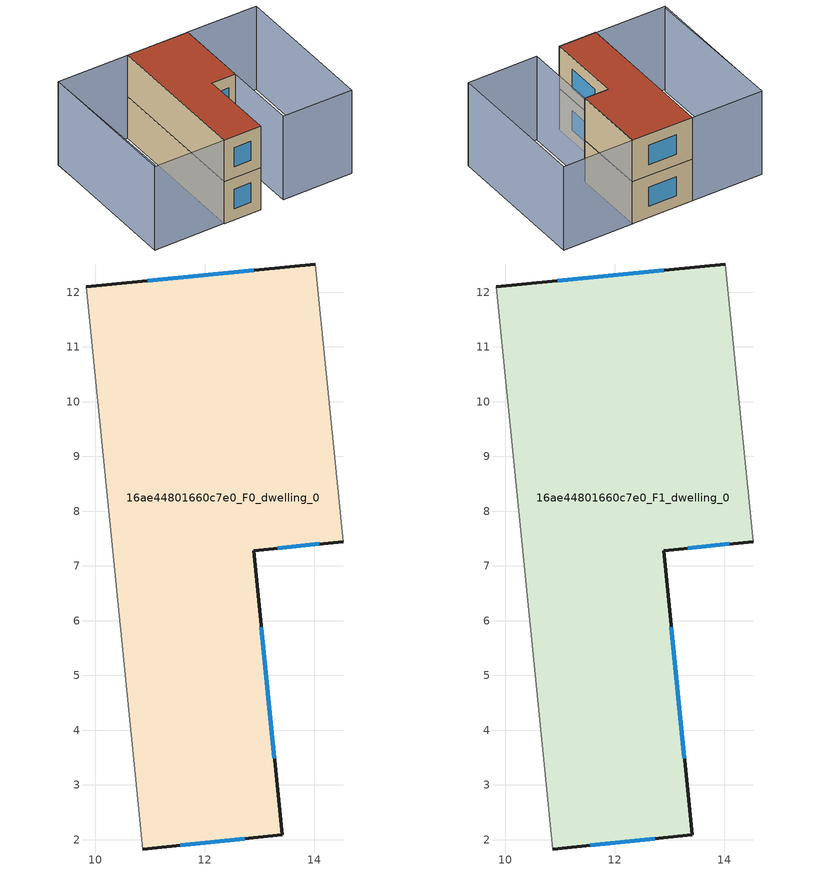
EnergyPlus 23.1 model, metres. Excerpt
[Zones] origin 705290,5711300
16ae44801660c7e0_F0_dwelling_0
 floor ground (EU_floor_Construction): 14.02,12.51 14.53,7.45 12.89,7.28 13.41,2.09 10.86,1.83 9.83,12.1 z0
 wall outside (EU_wall_Construction): 10.86,1.83 13.41,2.09 12.89,7.28 14.53,7.45 / 14.02,12.51 9.83,12.1 z0:3
 wall adiabatic (EU_wall_Construction): 9.83,12.1 10.86,1.83 / 14.53,7.45 14.02,12.51 z0:3
 window (EU_Window_Construction): 11.55,1.9 12.72,2.02 / 12.89,12.4 10.96,12.21 / 13.33,7.32 14.08,7.4 / 13.27,3.49 13.03,5.88 z0.81:2.19
16ae44801660c7e0_F1_dwelling_0
 floor to 16ae44801660c7e0_F0_dwelling_0 (EU_floor_Construction): 14.02,12.51 14.53,7.45 12.89,7.28 13.41,2.09 10.86,1.83 9.83,12.1 z3
 wall outside (EU_wall_Construction): 10.86,1.83 13.41,2.09 12.89,7.28 14.53,7.45 / 14.02,12.51 9.83,12.1 z3:6
 wall adiabatic (EU_wall_Construction): 9.83,12.1 10.86,1.83 / 14.53,7.45 14.02,12.51 z3:6
 window (EU_Window_Construction): 11.55,1.9 12.72,2.02 / 12.89,12.4 10.96,12.21 / 13.33,7.32 14.08,7.4 / 13.27,3.49 13.03,5.88 z3.81:5.19
 roof outside (EU_roof_Construction): 13.41,2.09 12.89,7.28 14.53,7.45 14.02,12.51 9.83,12.1 10.86,1.83 z6
shading: 4.97,11.56 6.1,1.52 / 18.83,13.01 19.85,2.86 / 19.85,2.86 15.04,2.38 / 15.04,2.38 14.01,12.52 / 14.01,12.52 18.83,13.01 / 19.85,2.86 18.83,13.01 / 10.87,1.83 6.01,1.34 / 6.01,1.34 4.97,11.61 / 4.97,11.61 9.83,12.1 / 9.83,12.1 10.87,1.83 z0:6
[Building]
EU S2 Campaign: North Axis=0; Terrain=City; Solar Distribution=FullExterior
[Site:Location]
London: Latitude=51.5; Longitude=-0.5; Time Zone=0; Elevation=25
[SizingPeriod:WeatherFileDays]
AnnualSizingPeriod: Begin Month=1; Begin Day of Month=1; End Month=12; End Day of Month=31; Day of Week for Start Day=Monday; Use Weather File Daylight Saving Period=No; Use Weather File Rain and Snow Indicators=No
[MATERIAL]
EU_InternalMass_Material: Roughness=MediumRough; Thickness=0.1; Conductivity=1; Density=1800; Specific Heat=900; Thermal Absorptance=0.9; Solar Absorptance=0.7; Visible Absorptance=0.7
[MATERIAL:NOMASS] Roughness=MediumRough; Thermal Absorptance=0.9; Solar Absorptance=0.7; Visible Absorptance=0.7
Name | Thermal Resistance
EU_wall_NoMass | 0.555556
EU_roof_NoMass | 0.510204
EU_floor_NoMass | 1.68919
[WINDOWMATERIAL:SIMPLEGLAZINGSYSTEM]
EU_Window_SimpleGlazing: UFactor=3.96; Solar Heat Gain Coefficient=0.85; Visible Transmittance=0.85
[CONSTRUCTION]
EU_wall_Construction: EU_wall_NoMass
EU_roof_Construction: EU_roof_NoMass
EU_floor_Construction: EU_floor_NoMass
EU_Window_Construction: EU_Window_SimpleGlazing
EU_InternalMass_Construction: EU_InternalMass_Material
[ZONE] Type=1; Multiplier=1; Ceiling Height=autocalculate; Floor Area=autocalculate; Part of Total Floor Area=Yes
Name | Volume
16ae44801660c7e0_F0_dwelling_0 | 104.421
16ae44801660c7e0_F1_dwelling_0 | 104.42
[INTERNALMASS] Construction=EU_InternalMass_Construction; Surface Area=34.8071
Name | Zone or ZoneList
16ae44801660c7e0_F0_dwelling_0_EU_InternalMass | 16ae44801660c7e0_F0_dwelling_0
16ae44801660c7e0_F1_dwelling_0_EU_InternalMass | 16ae44801660c7e0_F1_dwelling_0
[OTHEREQUIPMENT] Fuel Type=Electricity; Design Level Calculation Method=Watts/Area; Power per Zone Floor Area=1; Fraction Latent=0; Fraction Radiant=0; Fraction Lost=0; Carbon Dioxide Generation Rate=0; EndUse Subcategory=EU_Step8_InternalGains
Name | Zone or ZoneList or Space or SpaceList | Schedule
EU_Step8_InternalGain_16ae44801660c7e0_F0_dwelling_0_f000 | 16ae44801660c7e0_F0_dwelling_0 | EU_Step8_GainSchedule_16ae44801660c7e0_F0_dwelling_0_f000
EU_Step8_InternalGain_16ae44801660c7e0_F1_dwelling_0_f000 | 16ae44801660c7e0_F1_dwelling_0 | EU_Step8_GainSchedule_16ae44801660c7e0_F1_dwelling_0_f000
[ZONEVENTILATION:DESIGNFLOWRATE] Schedule=EU_AlwaysOn; Design Flow Rate Calculation Method=AirChanges/Hour; Air Changes per Hour=0.48; Ventilation Type=Natural; Fan Pressure Rise=0; Fan Total Efficiency=1; Constant Term Coefficient=1; Temperature Term Coefficient=0; Velocity Term Coefficient=0; Velocity Squared Term Coefficient=0; Minimum Indoor Temperature=-100; Maximum Indoor Temperature=100; Delta Temperature=-100; Minimum Outdoor Temperature=-100; Maximum Outdoor Temperature=100; Maximum Wind Speed=40
Name | Zone or ZoneList or Space or SpaceList
EU_ConstantAir_16ae44801660c7e0_F0_dwelling_0 | 16ae44801660c7e0_F0_dwelling_0
EU_ConstantAir_16ae44801660c7e0_F1_dwelling_0 | 16ae44801660c7e0_F1_dwelling_0
[HVACTEMPLATE:THERMOSTAT] Constant Heating Setpoint=20; Constant Cooling Setpoint=50
EU_HeatOnly_16ae44801660c7e0_F0_dwelling_0; EU_HeatOnly_16ae44801660c7e0_F1_dwelling_0
[HVACTEMPLATE:ZONE:IDEALLOADSAIRSYSTEM] System Availability Schedule=EU_AlwaysOn; Maximum Heating Supply Air Temperature=50; Minimum Cooling Supply Air Temperature=13; Maximum Heating Supply Air Humidity Ratio=0.0156; Minimum Cooling Supply Air Humidity Ratio=0.0077; Heating Limit=NoLimit; Cooling Limit=NoLimit; Heating Availability Schedule=EU_AlwaysOn; Cooling Availability Schedule=EU_CoolingOff; Dehumidification Control Type=ConstantSensibleHeatRatio; Cooling Sensible Heat Ratio=0.7; Dehumidification Setpoint=60; Humidification Control Type=None; Humidification Setpoint=30; Outdoor Air Method=None; Outdoor Air Flow Rate per Person=0.00944; Outdoor Air Flow Rate per Zone Floor Area=0; Outdoor Air Flow Rate per Zone=0; Demand Controlled Ventilation Type=None; Outdoor Air Economizer Type=NoEconomizer; Heat Recovery Type=None; Sensible Heat Recovery Effectiveness=0.7; Latent Heat Recovery Effectiveness=0.65
Name | Template Thermostat
16ae44801660c7e0_F0_dwelling_0 | EU_HeatOnly_16ae44801660c7e0_F0_dwelling_0
16ae44801660c7e0_F1_dwelling_0 | EU_HeatOnly_16ae44801660c7e0_F1_dwelling_0
[SIZING:ZONE] Zone Cooling Design Supply Air Temperature Input Method=SupplyAirTemperature; Zone Cooling Design Supply Air Temperature=13; Zone Heating Design Supply Air Temperature Input Method=SupplyAirTemperature; Zone Heating Design Supply Air Temperature=50; Zone Cooling Design Supply Air Humidity Ratio=0.008; Zone Heating Design Supply Air Humidity Ratio=0.008; Cooling Design Air Flow Method=DesignDay; Cooling Design Air Flow Rate=0; Cooling Minimum Air Flow per Zone Floor Area=0.000762; Cooling Minimum Air Flow=0; Cooling Minimum Air Flow Fraction=0.2; Heating Design Air Flow Method=DesignDay; Heating Design Air Flow Rate=0; Heating Maximum Air Flow per Zone Floor Area=0.002032; Heating Maximum Air Flow=0.141576; Heating Maximum Air Flow Fraction=0.3; Account for Dedicated Outdoor Air System=No; Dedicated Outdoor Air System Control Strategy=NeutralSupplyAir; Dedicated Outdoor Air Low Setpoint Temperature for Design=autosize; Dedicated Outdoor Air High Setpoint Temperature for Design=autosize; Zone Load Sizing Method=Sensible Load Only No Latent Load; Zone Latent Cooling Design Supply Air Humidity Ratio Input Method=HumidityRatioDifference; Zone Cooling Design Supply Air Humidity Ratio Difference=0.005; Zone Latent Heating Design Supply Air Humidity Ratio Input Method=HumidityRatioDifference; Zone Humidification Design Supply Air Humidity Ratio Difference=0.005
16ae44801660c7e0_F0_dwelling_0; 16ae44801660c7e0_F1_dwelling_0
[SCHEDULE:CONSTANT]
Name | Hourly Value
EU_AlwaysOn | 1
EU_CoolingOff | 0
[SCHEDULE:FILE] Column Number=1; Rows to Skip at Top=0; Number of Hours of Data=8760; Column Separator=Comma; Interpolate to Timestep=No; Minutes per Item=60; Adjust Schedule for Daylight Savings=Yes
Name | File
EU_Step8_GainSchedule_16ae44801660c7e0_F0_dwelling_0_f000 | ../../schedules/16ae44801660c7e0/16ae44801660c7e0_F0_dwelling_0_f000_gain.csv
EU_Step8_GainSchedule_16ae44801660c7e0_F1_dwelling_0_f000 | ../../schedules/16ae44801660c7e0/16ae44801660c7e0_F1_dwelling_0_f000_gain.csv
